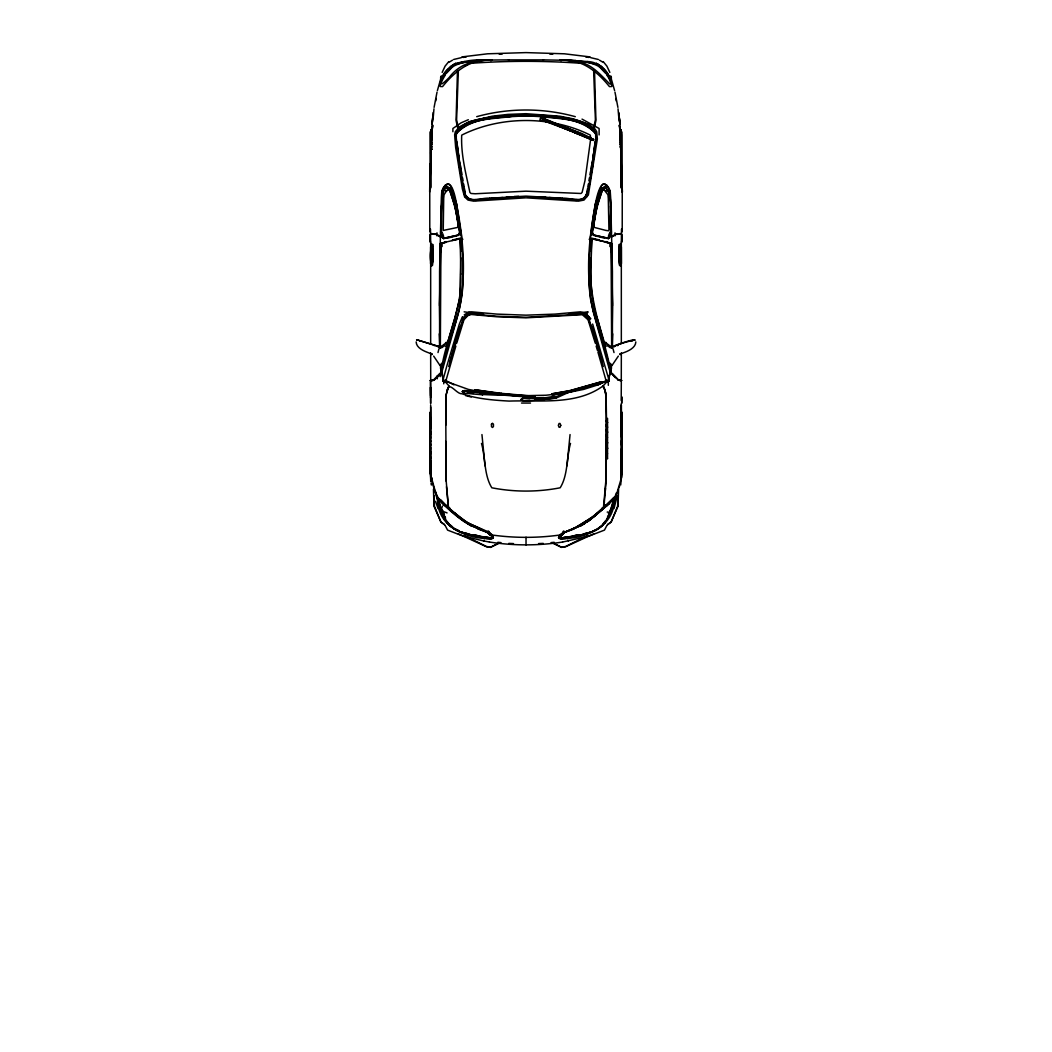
<?xml version="1.0" encoding="UTF-8"?>
<svg xmlns="http://www.w3.org/2000/svg" width="1052" height="1052" viewBox="0 0 1052 1052"><rect width="100%" height="100%" fill="white"/><g stroke="black" fill="none" stroke-linecap="round" stroke-linejoin="round"><path stroke-width="1.5" d="M430.662 403.731L430.544 380.969L433.753 379.733L439.815 373.421M430.741 481.698L430.399 472.138L430.781 478.436M430.623 403.087L430.531 387.215L430.597 397.814M437.303 378.773L437.303 375.748M615.025 235.858L615.025 232.821M621.337 343.57L621.324 243.472M621.324 380.009L621.206 400.431M621.337 352.867L621.285 379.588M431.373 263L431.412 252.717M444.457 380.955L448.941 385.834L446.245 394.066L445.759 415.619L446.219 481.277L448.507 508.432M589.12 239.264L593.039 238.935L611.606 243.367L612.54 305.632L611.896 348.265M430.215 380.416C433.779 381.968 441.735 373.605 441.288 371.264L440.867 364.308M445.759 441.327L446.232 481.29M621.508 229.086L621.337 243.038M439.868 304.028L440.275 256.464M622.219 231.808L622.258 186.809M621.706 402.863L621.745 397.367M635.829 341.913C635.605 349.33 624.086 352.63 619.865 353.959M429.887 187.006L431.833 132.236M430.702 423.233L430.768 417.552M430.662 405.099L430.794 426.389M440.249 257.793L439.71 304.002M440.486 365.754L440.617 368.726L442.037 363.098M445.746 425.232L446.219 394.868L447.876 388.162M621.679 403.521L621.758 396.683M440.104 348.265L439.552 305.632L440.393 243.367L459.106 238.988L462.88 239.264M440.315 252.927L440.407 246.444L442.077 246.562L442.077 243.367L440.393 243.367M460.697 274.033C463.222 308.105 445.285 338.915 441.025 371.882L443.536 379.706M460.894 274.033L460.132 239.606L458.961 238.935L451.952 240.487M429.663 192.016L429.742 186.796L429.781 231.808M430.439 163.27L430.044 188.624M440.341 251.678L440.446 245.313M611.87 347.199L612.08 333.26M439.552 305.632L440.656 243.393L445.956 242.052M595.682 137.181L595.734 134.183L593.88 129.883L595.932 120.572L594.538 71.049M606.123 460.368L606.241 441.327M441.196 233.478C442.682 219 439.46 203.378 444.338 189.465L446.258 191.306L448.691 189.505L449.52 189.965C453.57 202.037 457.725 214.608 458.093 227.324L443.234 230.441L443.707 198.355L444.062 194.765L446.258 191.306M440.933 246.234L440.354 346.029L444.641 346.029M442.366 237.765L440.683 232.36L441.472 205.968M441.893 508.734L445.246 518.044M430.794 460.342L430.781 476.293M611.962 347.147L612.33 333.786M612.422 348.422L612.422 271.363L610.647 197.474L610.199 190.899L609.082 188.558L606.636 184.994L603.506 184.324M430.676 153.342L431.846 132.67M430.794 447.521L430.544 451.15A41.12 2.485 -87.2 0 1 430.229 454.188L430.215 457.133A9.731 6.877 0 0 0 430.807 458.922M618.589 489.127L618.05 506.222L611.028 522.16L607.398 524.895M621.206 426.389L621.061 403.955M490.942 60.819L490.968 60.043L508.787 59.872M617.958 495.676L617.616 506.236L611.225 521.937L607.451 524.567M618.05 492.665L618.155 489.64M621.219 476.293L621.206 460.342M612.146 348.265L612.645 333.773M621.758 424.679L621.219 432.319M590.672 251.257L591.263 240.882M440.88 232.453L441.301 221.183M430.794 440.065L430.544 441.577A41.12 3.195 89.6 0 1 430.229 441.906L430.807 441.919M445.956 237.818L442.498 237.713L440.946 232.36L441.945 197.526L442.839 191.674L445.18 188.387L447.823 187.217L451.19 192.569L455.095 205.942L459.882 232.36L458.554 234.977L443.142 238.436M591.224 250.192L591.671 239.659L592.894 238.988L611.606 243.367M591.868 239.606C591.132 266.498 588.384 294.547 597.799 320.347M606.82 525.632L604.453 530.116L588.949 536.086L562.596 542.043M621.627 470.27L621.259 478.436M432.306 260.541L432.451 246.01L431.609 243.499L430.623 247.128L430.57 263.368L431.359 266.064L432.411 261.212M430.794 452.281L430.741 453.228M440.683 232.36L440.972 227.114M458.356 70.445L456.607 119.862L458.685 129.396C476.78 115.825 501.041 115.759 522.726 114.918M501.409 394.487L501.475 393.369L475.004 389.792L475.031 390.976L501.423 394.987L535.244 397.63L535.205 396.328L501.475 393.369L501.423 394.987L496.754 393.869M442.642 196.855L443.037 190.359M481.777 394.368L501.699 394.816L481.777 394.368L481.842 393.185L501.738 393.685L498.687 393.553M603.453 508.3L605.794 481.211L606.241 415.566L605.781 394.868L604.992 390.2L602.941 386.031C576.417 405.414 540.057 399.97 509.155 401.088C493.257 400.194 477.135 398.932 461.973 393.764C457.291 394.263 451.453 384.585 448.323 387.149M432.214 261.974L432.227 248.351L431.675 264.696L432.017 264.013M441.866 197.447L442.313 190.806L443.418 188.44M437.882 498.175L438.342 497.254M566.989 465.865L570.053 434.568M605.018 494.703L605.465 488.273M457.462 71.049L456.068 120.572L458.12 129.883L456.266 134.183L456.318 137.181M621.219 436.725L621.39 434.686A41.12 2.485 -87.2 0 1 621.706 431.649L621.719 428.703A9.731 6.877 0 0 0 621.127 426.915M433.319 116.391L433.963 108.856M591.711 234.872L592.355 229.638M430.649 454.411L430.215 462.025A9.731 9.731 0 0 0 430.807 464.55M604.229 503.5L604.348 502.054M431.583 130.566L433.161 112.511M615.42 377.629L609.752 371.606L610.712 371.264L611.133 364.308M608.635 187.756C596.313 168.333 591.895 232.334 590.409 236.831C589.646 257.359 587.673 278.044 590.422 298.505C595.3 323.516 605.781 347.121 610.489 372.25L608.464 379.706L610.186 371.856L618.274 380.009L621.048 380.587M432.109 124.228L433.029 114.707L432.148 123.728M610.975 364.268L610.699 369.16M610.213 371.527L610.883 365.031M432.03 263.723C434.568 236.963 427.401 251.796 431.741 265.551L432.964 261.198L432.977 250.481L431.281 245.918L430.991 264.683L431.938 262.698M610.712 371.264L611.37 364.939M442.971 346.608L441.998 347.633M594.998 142.914L589.514 184.85M529.735 397.893L523.37 398.011L521.095 399.497L523.331 400.825L544.055 399.839L544.068 397.603L532.93 397.827M544.055 399.839L534.521 400.036M595.879 135.813L596.208 133.17M577.548 526.329L592.815 516.782L614.236 497.596L610.831 511.693M620.562 264.21L620.207 265.919M432.214 129.435L432.78 125.241M416.171 341.913C416.303 349.343 427.993 352.42 431.899 354.024M595.3 141.297L589.291 184.521M432.28 128.686L432.714 125.701M617.327 495.479L614.013 508.576M592.763 226.824L595.406 210.9M434.095 107.37L437.027 92.129M603.822 508.208L606.097 481.066L606.583 425.008L606.083 393.856L603.401 385.611L607.872 380.745M589.948 174.711L590.435 171.713M590.922 168.701L591.421 165.703M618.918 244.537L619.431 265.262M621.219 444.759L621.39 444.26A41.12 3.195 89.6 0 1 621.706 443.931L621.127 443.905M438.921 348.909L438 352.565M587.818 187.032L588.357 183.942M588.896 180.852L589.436 177.762M482.579 394.802L483.065 392.593L464.603 390.476L462.222 391.646L463.998 393.172L482.579 394.802L483.065 392.593M570.513 443.405C566.423 457.844 568.093 475.004 560.19 487.786C537.756 492.165 514.244 492.165 491.81 487.786C483.907 475.004 485.577 457.844 481.487 443.405M432.569 265.262L433.082 244.537M435.646 101.124L436.146 98.454M440.656 348.12L446.18 342.452L448.007 342.452M430.741 451.624L430.544 453.044A41.12 2.038 -86.5 0 0 430.229 455.621A9.731 6.877 0 0 0 430.807 457.515M564.793 60.174C583.755 60.332 598.154 72.601 609.45 86.606L611.817 86.501C611.843 74.113 600.232 61.7 587.542 61.555M621.219 434.121L621.39 432.793A41.12 2.038 -86.5 0 0 621.706 430.215A9.731 6.877 0 0 0 621.127 428.322M614.144 497.767L609.634 513.205L607.372 517.374M613.987 499.779L614.105 497.202L608.28 503.316M586.674 192.937L587.555 188.584M544.331 119.823C543.779 111.262 535.652 123.294 543.831 120.559M595.603 203.72C588.555 238.554 585.451 275.243 592.868 310.143M441.853 372.158L459.132 310.55M459.132 310.143C466.549 275.243 463.445 238.554 456.397 203.72M441.511 372.25C446.206 344.359 459.816 318.598 462.459 290.365C463.761 270.837 462.249 251.257 461.21 231.756C458.567 228.284 456.173 169.201 443.365 187.756M595.379 204.22L601.087 186.428L602.954 184.047L604.716 183.995L607.425 186.375M621.614 241.96L622.179 236.003L621.298 233.531L615.828 234.083L611.409 236.687M621.614 242.394L622.179 236.411L621.311 233.991L615.841 234.425L611.422 237.055M437.395 90.577L441.183 77.217M442.156 507.261L442.484 506.025M446.929 344.911L454.056 320.4M453.622 348.922L459.987 326.396M455.845 346.095L445.653 381.652L444.404 381.942L442.695 381.048L446.955 365.57L459.356 324.042L462.367 316.823M451.795 510.575L437.671 497.596C436.041 527.315 467.982 539.781 492.691 538.532L493.362 537.546L489.298 532.351L466.93 522.502L445.798 505.92L438.145 498.083C440.827 512.087 446.258 528.406 461.815 532.18C471.809 534.889 482.289 538.4 492.691 537.953L489.824 532.746M612.33 505.407L609.858 512.008M597.089 203.523L601.994 188.058L605.584 186.783L604.256 190.044L607.938 194.765L608.293 198.355L608.937 229.915L608.437 230.782L605.755 230.388L593.907 227.324C594.275 214.608 598.43 202.037 602.48 189.965L604.256 190.044M442.945 345.266L443.812 344.477M611.054 232.36L608.713 238.37L593.446 234.977L592.118 232.36L596.905 205.942L600.81 192.569L602.704 188.387L604.177 187.217L605.965 187.506C615.039 199.88 608.043 217.974 611.054 232.36L609.634 232.36M618.944 487.931L619.602 485.998M448.691 366.556L453.346 350.737M461.604 324.003L449.914 362.532M451.637 355.589L462.854 319.782L467.338 315.113L471.257 313.93L496.807 316.231L526 317.283L582.663 314.14L586.543 316.547L589.146 319.782L600.363 355.589M456.713 343.189L463.932 319.795L467.903 315.6L471.257 314.482L496.833 316.784L526 317.835L582.348 314.706L588.068 319.795L595.287 343.189M588.555 188.9L586.7 195.014L582.413 199.328M613.96 502.961L621.574 477.319L621.601 472.138L620.812 472.032M449.73 362.414L460.04 328.763M608.385 236.411L609.226 233.715M609.634 237.765L611.317 232.36L610.528 205.968M454.201 320.347L459.658 298.663L460.802 257.766M448.547 508.3L446.456 486.747M462.104 319.65L462.946 317.046M614.933 497.07L616.235 493.086M620.693 485.011L621.64 475.267L621.403 405.178M447.324 346.029L448.796 341.571M611.488 508.471L607.859 517.163M574.458 132.565L593.236 140.416L593.473 139.443L581.532 133.446L553.799 122.926L553.378 123.912L553.799 122.926L579.363 132.868M612.764 503.869L613.092 502.974M608.608 514.218L610.16 510.167M571.078 131.066L553.773 124.018L542.109 120.48L542.977 120.48L543.779 118.429L577.614 132.407L576.917 133.446L577.614 132.407M593.236 140.416L593.473 139.443M487.681 60.148C470.915 58.557 440.209 62.055 440.183 86.501L442.55 86.606C453.846 72.601 468.245 60.332 487.207 60.174M447.008 390.2L449.059 386.031M602.835 188.334L597.102 205.89L592.421 232.36L593.591 235.03L608.858 238.436M432.135 353.959L431.793 354.695M462.209 322.701L464.011 318.769M442.169 72.404L445.101 66.118L448.757 61.66M558.993 537.348L560.729 534.981M608.214 238.896L609.516 236.187M585.556 196.066L586.385 194.396M610.292 513.205L604.834 523.212M462.551 320.005L464.234 316.757M492.139 537.44L491.863 537.953C475.767 536.52 454.464 534.561 445.062 519.438M445.298 74.994C437.711 87.553 441.301 85.475 449.191 77.467C456.068 68.327 465.865 62.594 477.2 61.424L465.405 62.107L455.753 64.317M610.384 78.887L611.462 78.019L610.975 76.599M605.847 520.701L604.256 523.199M606.833 519.438C597.431 534.561 576.128 536.52 560.045 537.953L559.756 537.44M457.265 132.552C470.06 117.732 493.638 119.297 511.417 116.43M445.772 71.746C445.903 74.35 440.104 80.899 441.288 75.876M586.174 314.837L587.858 312.102M430.715 379.588L430.662 352.867M431.991 128.476L431.241 129.672L432.135 128.581M431.241 129.843L432.135 128.739M431.991 128.883L431.241 130.093L432.135 128.988M563.044 532.391L563.911 531.076L563.149 531.352M431.991 129.409L431.241 130.777L432.135 129.685M607.832 504.381L614.092 497.609M559.125 536.757L559.953 535.757M431.241 131.316L431.991 130.093M431.991 130.987L431.241 132.118L432.135 131.079M612.067 365.399L618.326 356.115M604.308 522.344L605.071 521.253M560.571 534.863L558.546 537.546L559.204 538.532C583.913 539.781 615.867 527.315 614.236 497.596M431.241 133.183L431.991 132.118M611.08 501.199L606.61 506.104M431.991 133.328L431.241 134.406L432.135 133.407M431.991 134.88L431.241 135.892L432.135 134.958M493.362 537.546L491.56 538.585L487.536 538.164M446.009 73.732L453.123 66.25M444.575 186.375L447.284 183.995L448.994 184.113L450.913 186.428L456.621 204.22M561.886 534.561C554.43 539.992 565.424 539.255 569.671 537.335M603.059 523.83L603.677 523.068M611.514 500.87L612.922 499.148M431.991 136.392L431.241 137.365L432.135 136.471M431.241 130.593L432.135 129.501M560.821 536.257L564.74 532.351L573.919 529.011M455.555 63.37C448.468 67.144 442.353 74.561 440.841 82.516C446.995 62.042 466.72 61.332 484.525 60.266M432.135 138.391L431.241 139.232L431.991 138.312M431.241 139.232L431.991 138.364M558.743 537.809L563.491 532.693L580.494 525.645L590.843 519.201L614.513 498.635L613.447 498.766M561.597 533.469C578.981 527.118 594.682 516.558 608.266 503.711M609.437 503.369L588.726 521.042M608.266 504.579L613.25 498.648L614.131 499.029M465.063 315.916L466.707 314.232M431.241 140.955L431.991 140.1M446.18 342.452L446.048 346.397L447.942 346.568M612.632 499.398L614.223 498.083C611.541 512.087 606.097 528.406 590.553 532.18C580.546 534.889 570.079 538.4 559.677 537.953L564.201 532.378L576.286 527.433L590.816 518.978L614.092 498.464M593.183 517.439L606.623 505.959M463.104 536.086L483.591 540.925L484.315 540.228M605.742 191.306L607.662 189.465C612.54 203.378 609.318 219 610.804 233.478M431.991 142.336L431.241 143.125L432.135 142.467M443.471 511.285L443.155 513.047A4.195 1.368 27.4 0 0 444.365 514.389M492.638 537.611L492.809 536.599L490.456 534.061L491.757 534.324M607.188 238.436L607.964 237.765M431.991 144.348L431.241 145.071L432.135 144.492M600.429 527.065L602.954 525.079M474.465 526.329C461.618 520.109 448.533 508.221 437.921 497.609M610.489 372.25L610.975 371.882C603.638 334.023 586.766 297.374 591.198 257.766M601.941 508.379L605.676 505.552M601.915 509.668L587.503 521.766M464.208 314.864L468.982 312.05L471.533 311.826L496.991 314.114L526 315.166L555.009 314.114L580.467 311.826L585.53 313.167L590.843 318.717M431.991 146.872L431.241 147.425L431.991 146.938M431.241 143.059L432.135 142.401M592.644 324.042L609.305 381.048L607.596 381.942L606.346 381.652L597.917 352.025M540.491 117.587L542.161 116.904L544.331 118.324M465.444 65.737L466.97 64.751M583.623 522.778L586.266 521.108M431.241 144.966L432.135 144.4M450.361 66.644L455.569 63.409L464.458 61.555M634.987 340.269C637.144 337.324 605.544 348.383 614.973 346.292M565.055 531.589L561.873 534.732C538.177 538.216 513.823 538.216 490.127 534.732L486.984 531.589M563.122 532.93L575.668 527.788M587.529 521.582L581.151 525.553L569.96 530.287M466.523 314.877L470.099 312.72L483.539 314.127M449.151 62.173L452.544 60.135M431.991 149.042L431.241 149.608L432.135 149.082M441.301 369.16L441.025 364.268M580.822 525.816L584.873 523.528M581.177 525.382L582.269 524.777M521.095 399.497L523.344 398.274L544.029 397.866M567.199 392.672L583.571 389.424L598.075 384.835L607.043 380.061M587.069 535.928L565.555 546.527L561.439 547.119L552.879 543.2M593.762 533.851L565.555 546.751L561.439 547.395L552.971 542.911M569.934 391.791L555.943 398.156L543.516 399.484L543.332 398.024L555.495 396.985L569.5 391.186L569.947 391.949L569.5 391.186M598.075 384.835L606.912 381.034M468.324 119.731L461.144 122.808L452.886 128.489L452.886 131.71M592.789 531.181L595.813 529.932M634.487 340.243C632.462 340.059 615.052 344.885 613.895 346.818M499.069 542.911L490.6 547.395L486.497 546.751L458.291 533.851M499.161 543.2L490.6 547.119L486.497 546.527L464.984 535.928M441.025 76.599L440.538 78.019L441.616 78.887M587.082 533.259L590.777 531.957M583.163 534.153L587.45 532.707M631.358 341.321L632.068 341.085M446.18 187.558L447.955 187.282M617.3 345.635L618.116 345.398M476.701 116.667C508.734 107.791 543.266 107.791 575.299 116.667M577.18 534.916L569.724 537.099L563.688 537.572M552.024 393.816L569.921 390.581L601.665 381.666L602.033 382.915L601.691 381.731L569.987 390.805L552.024 393.816L552.392 395.052L570.223 392.015L602.046 382.967L566.936 392.37M462.222 391.646L464.405 391.055L482.868 393.185M445.193 241.828L446.219 241.552M458.725 235.293L447.797 238.094M443.405 243.025L446.061 242.341M578.653 535.507L581.217 534.876M452.557 239.987L460.539 238.094M621.785 380.443L618.287 379.746L612.185 373.421M453.675 59.464L461.328 57.663M574.195 536.323L580.217 534.981M445.732 237.87L458.409 235.03L459.579 232.36L454.898 205.89L449.165 188.334M606.346 381.652L609.305 381.048M560.295 534.324L561.597 534.061L559.006 537.191L560.65 537.966M584.504 198.71L576.154 200.38L573.143 199.985M569.658 536.625L577.298 535.087M573.432 536.612L577.377 535.823M552.392 395.052L563.701 392.975M568.356 537.519L570.868 537.085M461.802 56.926L487.602 53.797L526 52.6L564.398 53.797L590.198 56.926M563.543 537.533L566.607 537.072M580.533 312.865L587.858 311.826M564.372 538.164L560.348 538.585L558.546 537.546M462.946 57.439L466.167 56.979M478.857 199.985L475.846 200.38L467.496 198.71M481.869 199.591L502.212 197.684M565.713 392.961L546.014 395.236L519.846 395.789M555.943 398.011L543.516 399.484M551.064 542.608L554.194 542.293M470.428 63.33C507.366 60.674 544.634 60.674 581.572 63.33M487.944 198.749L480.383 199.367M490.929 198.473L502.895 197.552M477.043 60.503L473.9 60.963L491.205 60.03L476.622 60.503M568.461 314.127L581.901 312.72L589.054 317.046L589.896 319.65M489.837 198.21C482.289 197.395 471.506 203.128 465.773 195.909C461.039 180.116 459.948 163.218 456.989 146.978C446.14 111.223 507.537 118.758 526 114.786C544.463 118.758 605.86 111.223 595.011 146.978C591.027 163.415 592.381 182.206 584.965 197.421C578.35 202.063 569.527 197.644 562.163 198.21M543.332 397.866L555.482 396.828M489.706 198.21L526 196.132L562.294 198.21M562.596 542.03C538.427 545.804 513.626 545.804 489.456 542.03M475.754 199.656L471.125 199.946L464.905 196.461L459.329 166.084L455.832 134.038C472.94 115.496 502.738 117.732 526 115.72C549.262 117.732 579.06 115.496 596.168 134.038L592.67 166.084L587.095 196.461L580.875 199.946L576.246 199.656M505.907 197.395L524.422 196.737L507.051 197.368M499.227 54.191L502.212 54.047M581.401 199.88L527.578 196.737L544.949 197.368M529.735 400.26L523.357 400.562L521.319 399.234M516.282 116.246L534.1 116.18M530.497 403.047L521.503 403.047M538.558 543.582L543.253 543.397M489.837 60.082L492.178 60.003M524.422 196.737L471.967 199.946M514.244 196.461L518.649 196.343M508.497 59.885L543.503 59.885M604.045 187.282L605.82 187.558M440.946 232.36L442.366 232.36M603.993 342.452L605.82 342.452L611.343 348.12M607.359 346.029L611.646 346.029L611.067 246.234M604.058 346.568L605.952 346.397L605.82 342.452M440.841 347.213L442.563 347.213M609.437 347.213L611.159 347.213M621.127 441.919L621.732 441.906A41.12 3.195 -89.6 0 1 621.39 441.577L621.219 441.077M430.807 443.905L430.176 443.905A41.12 3.195 -89.6 0 1 430.544 444.26L430.794 445.772M603.546 504.986L605.137 504.986M543.213 59.872L575.378 60.503M527.578 196.737L546.093 197.395M564.319 60.148L587.634 61.542M559.822 60.003L562.163 60.082M560.795 60.03L578.1 60.963L574.957 60.503M529.274 114.918C550.959 115.759 575.22 115.825 593.315 129.396L595.393 119.862L593.644 70.445M602.941 386.031L605.018 390.16L605.794 394.737M540.583 116.43C558.362 119.297 581.94 117.732 594.735 132.552M508.8 543.397L513.494 543.582M516.769 395.67L495.387 394.013M481.895 392.869L495.637 393.435M549.788 54.047L552.773 54.191M549.105 197.552L561.071 198.473M571.617 199.367L564.056 198.749M549.788 197.684L570.131 199.591M448.494 184.324L445.364 184.994L442.918 188.558L441.801 190.899L441.353 197.474L439.578 271.363L439.578 348.422M535.218 396.446L501.488 393.856L475.004 389.792M489.864 537.69L482.316 537.099L474.873 534.916M467.285 392.869L473.492 393.409M479.686 393.948L482.776 394.224M506.236 394.921L515.914 395.789M519.136 396.078L535.244 397.63M497.859 542.293L500.976 542.608M567.475 60.266C585.28 61.332 605.005 62.042 611.159 82.516C609.687 74.534 603.467 67.249 596.445 63.37M430.899 380.548L430.215 380.443M489.325 393.317L468.429 389.424L445.088 381.034M475.031 390.976L488.996 392.843M585.832 56.979L589.054 57.439M464.142 311.826L471.467 312.865M485.406 537.072L488.47 537.533M482.368 537.335C486.603 539.308 497.622 539.939 490.153 534.561M438.105 346.818L438.921 346.634L416.579 339.691L439.078 346.529L437.027 346.292M481.04 537.085L483.539 537.519M483.591 540.925L489.456 542.043M474.531 535.823L478.476 536.612M474.715 535.087L482.355 536.625M442.695 381.048L445.653 381.652M470.31 534.64L477.845 536.323M596.247 64.317L586.595 62.107L574.8 61.424C588.896 62.055 598.312 72.259 607.556 81.727C613.763 88.999 609.45 77.979 606.702 74.994M590.672 57.663L598.325 59.464M591.461 238.094L599.443 239.987M604.203 238.094L593.275 235.293M465.602 395.605L471.243 396.998M470.691 534.876L473.255 535.507M570.171 60.884L572.669 61.516M605.939 242.341L608.595 243.025M605.781 241.552L606.807 241.828M466.352 533.693L469.416 534.561M460.132 239.606L460.776 250.192M433.884 345.398L434.7 345.635M542.977 120.48L577.219 133.446M419.932 341.085L420.642 341.321M619.141 380.298L617.892 379.825M619.602 380.548L621.548 380.39M464.589 532.707L468.876 534.153M461.131 531.957L464.813 533.259M488.864 531.352L488.102 531.076L488.97 532.391M610.712 75.876C611.896 80.899 606.097 74.35 606.228 71.746M461.618 535.521L447.587 530.116L445.233 525.632M553.444 123.86L593.131 140.324M417.512 340.243L417.013 340.269M477.976 529.011L487.168 532.351L489.982 534.968M542.911 118.429L571.473 130.04M559.953 537.69L559.204 537.296M476.372 527.788L488.878 532.93M482.04 530.287L470.849 525.553L464.511 521.582M459.106 531.181L452.741 528.051M447.074 512.929L445.877 512.429A4.195 1.368 27.4 0 0 443.931 512.035M582.019 119.113L599.114 128.489L599.114 134.932M452.689 527.723L459.027 530.655M580.809 133.446L593.552 139.521M445.022 380.061L453.925 384.835M469.587 199.328L465.3 195.014L463.445 188.9M469.771 524.777L470.862 525.382M620.706 147.504L619.944 146.872M471.072 525.816C458.79 518.794 447.679 509.444 438.447 498.766L437.382 498.635L461.065 519.201L471.401 525.645L488.417 532.693L493.151 537.809M599.456 60.135L602.849 62.173M596.431 63.409L601.639 66.644M620.706 144.966L619.799 144.492M439.105 499.016L437.934 498.319L438.04 499.634M609.029 346.608L610.002 347.633M440.591 236.687L436.172 234.083L430.702 233.531L429.821 236.003L430.399 241.999M464.497 521.766L450.085 509.668M440.578 237.055L436.159 234.425L430.689 233.991L429.821 236.411L430.399 242.447M444.588 524.567L440.827 521.937L434.437 506.236L434.095 495.676M598.877 66.25L605.991 73.732M444.654 524.895L441.025 522.16L433.989 506.222L433.463 489.127M446.364 505.552L450.098 508.379M445.417 505.959L458.856 517.439M451.479 527.065C442.576 520.267 439.118 508.287 437.671 497.596M449.822 524.646L452.689 526.934M444.036 237.765L444.812 238.436M619.799 138.391L620.706 139.232L619.944 138.312M454.49 512.85C464.484 525.408 482.592 526.184 493.033 537.375M443.76 504.434L445.719 506.314M451.702 526.815L446.995 522.068M462.604 391.107L464.195 392.593M567.738 540.228L568.448 540.925M619.944 134.88L620.706 135.853M439.71 499.621L438.237 498.687L439.486 504.171M619.944 140.1L620.706 140.955M620.706 134.34L619.944 133.328M443.76 503.316L440.959 500.081M441.616 502.106L444.062 504.802M606.044 420.642L607.53 422.523L606.044 420.787M606.044 421.01L607.53 422.654M619.944 130.159L620.706 131.316L619.944 130.093M619.799 129.501L620.706 130.593M619.799 129.685L620.706 130.777L619.22 125.241M603.243 61.66L606.899 66.118L609.831 72.404M448.954 523.83L446.942 521.253M491.139 534.587L493.033 536.941M606.044 425.087L607.53 427.112M606.044 425.429L607.53 427.27L606.044 425.245M439.394 499.253L441.261 501.567M433.674 356.115L439.933 365.399M606.044 429.966L607.53 431.964M607.53 432.267L606.044 430.11L607.53 432.188M606.044 456.41L607.53 458.567L607.53 418.315M606.044 456.713L607.53 458.751M440.959 501.199L441.919 502.475M606.044 435.173L607.53 437.527L606.044 435.344M606.044 451.295L607.53 453.701M606.044 440.564L607.53 442.734M606.044 445.982L607.53 448.165M607.53 448.31L606.044 446.153L607.53 448.389M443.747 503.711L444.181 504.381M444.641 517.374L442.379 513.205L437.895 497.767M444.917 516.913L445.653 518.215M445.522 519.517L442.839 514.809L438.855 502.869M442.839 513.705L444.181 516.085M443.037 513.573L444.286 515.809M587.766 316.757L589.449 320.005M619.983 264.013L620.325 264.696L619.773 248.351L619.786 261.974M442.484 236.187L443.786 238.896M608.582 188.44L609.687 190.806L610.134 197.447M442.182 512.008L439.723 505.407M586.779 316.152L589.791 322.701M447.744 190.044L446.416 186.783L450.006 188.058L454.911 203.523M438.671 503.974L430.768 477.542L430.702 470.481M608.188 344.477L609.055 345.266M614 352.565L613.079 348.909M435.554 501.331L438.026 508.576M603.204 341.571L604.676 346.029M431.359 485.011L431.044 483.341M435.357 491.376L437.093 496.662M610.817 77.217L614.605 90.577M602.086 362.532L590.396 324.003M435.659 491.981L436.961 495.965M431.793 265.919L431.438 264.21M597.944 320.4L605.071 344.911M592.868 310.55L610.147 372.158M431.938 478.673L431.649 477.555M591.96 328.763L602.27 362.414M442.774 233.715L443.615 236.411M569.921 390.581L570.171 391.778M592.013 326.396L598.378 348.922M596.155 346.095L597.457 350.461M598.654 350.737L603.309 366.556M430.662 243.038L430.492 229.086M430.676 243.472L430.662 343.57M434.923 490.061L431.294 477.108M609.963 363.098L611.383 368.726L611.514 365.754M430.741 434.213L430.544 432.793A41.12 2.038 86.5 0 1 430.229 430.215L430.215 428.703A9.731 6.877 0 0 1 430.807 426.915M614.973 92.129L617.905 107.37M464.445 188.584L465.326 192.937M456.594 210.9L459.237 226.824M621.219 451.702L621.39 453.044A41.12 2.038 86.5 0 1 621.706 455.621L621.719 457.133A9.731 6.877 0 0 1 621.127 458.922M615.854 98.454L616.354 101.124M620.062 262.698L620.627 264.696L621.259 251.638L620.088 248.351L619.97 263.723M620.101 354.024L620.22 354.708M462.564 177.762L463.104 180.852M463.643 183.942L464.182 187.032M462.709 184.521L456.7 141.297M460.579 165.703L461.078 168.701M461.565 171.713L462.052 174.711M462.485 184.85L457.002 142.914M459.645 229.638L460.289 234.872M619.286 125.701L619.72 128.686M455.792 133.17L456.121 135.813M481.947 434.568L485.011 465.865M440.63 364.939L441.288 371.264M619.589 261.212L620.641 266.064L621.43 263.368L621.377 247.128L620.391 243.499L619.549 246.01L619.694 260.541M442.747 377.839L442.156 372.079L434.068 380.232L430.544 380.969L430.597 395.697M441.117 365.031L441.787 371.527M618.931 114.326L619.852 123.728M618.839 112.511L620.417 130.566M619.865 123.886L619.049 115.352L619.891 124.228M618.037 108.856L618.681 116.377M447.652 502.054L447.771 503.5M430.676 431.728L430.215 423.811A9.731 9.731 0 0 1 430.807 421.287M620.167 132.236L621.956 188.624M621.219 453.504L621.719 462.025A9.731 9.731 0 0 1 621.127 464.55M460.737 240.882L461.328 251.257M621.219 449.112L621.39 451.15A41.12 2.485 87.2 0 0 621.706 454.188L621.719 455.726A9.731 6.877 0 0 1 621.127 457.515M430.741 432.609L430.794 433.555M608.963 190.359L609.358 196.855M620.154 132.67L622.113 187.006M621.758 424.627L621.719 423.811A9.731 9.731 0 0 0 621.127 421.287M611.028 227.114L611.317 232.36M610.699 221.183L611.12 232.453M439.355 333.773L439.854 348.265M561.032 60.043L561.058 60.819M535.205 396.328L535.244 397.524M430.794 438.303L430.544 434.686A41.12 2.485 87.2 0 0 430.229 431.649L430.215 430.11A9.731 6.877 0 0 1 430.807 428.322M439.67 333.786L440.038 347.147M622.337 192.016L622.205 186.414L622.324 192.292M612.448 305.632L611.343 243.393L609.923 243.367L609.923 246.562L611.593 246.444L611.685 252.927M611.554 245.313L611.659 251.678M611.725 256.464L612.132 304.028M439.92 333.26L440.13 347.199M611.751 257.793L612.29 304.002M501.686 393.987L501.699 394.816M621.574 417.328L621.627 423.009M620.588 252.717L620.627 263M436.974 232.821L436.974 235.858M622.087 412.45L622.087 473.387M621.732 131.921L621.732 187.729M621.85 412.2L621.85 473.637M621.482 131.671L621.601 188.426M621.364 134.472L621.364 188.203M621.232 132.421L621.232 187.322M621.219 412.818L621.219 473.019M608.319 380.863L608.319 385.321M526.026 537.204L526.026 544.949M443.747 380.863L443.747 383.835M440.183 373.368L440.183 376.655M430.702 132.421L430.702 187.322M430.702 406.966L430.715 473.019M430.452 131.671L430.584 188.203M430.334 131.763L430.334 188.426M429.847 412.45L429.847 473.387M608.858 513.047A4.195 1.368 -27.4 0 1 608.398 513.692M607.214 512.127A4.195 1.368 -27.4 0 1 608.082 512.035M543.713 119.56A1.683 1.67 0 0 0 543.345 117.732L540.965 117.732A1.683 1.67 0 0 0 540.965 120.086A1.683 1.67 0 0 0 543.345 120.086M454.635 134.866L455.661 147.517L462.367 188.913L464.629 196.948L467.995 200.064L473.597 201.156L526 197.815L578.403 201.156L584.005 200.064L588.384 194.896L597.365 138.877L596.708 131.75L595.208 129.199L588.949 124.425L572.801 118.758L559.822 116.207L526 113.695L507.906 114.392L492.178 116.207L469.363 121.624L459.316 126.871L455.292 131.75L454.635 134.866M621.048 251.06L621.009 264.683L620.259 265.551C617.274 262.277 619.983 235.806 621.048 251.06M590.724 138.469L584.951 180.799L582.098 192.437L581.02 193.476L526 191.175L475.162 193.765L470.98 193.476L469.902 192.437C465.944 173.698 460.789 154.381 461.71 135.129C500.476 115.641 551.524 115.641 590.29 135.129L590.724 138.469M491.468 424.127L491.468 426.612L492.454 427.467L493.441 426.573L493.441 424.153L492.454 423.259L491.468 424.127M560.769 425.363L560.006 427.27L559.072 427.257L558.323 425.389L559.072 423.483L560.006 423.456L560.769 425.363M620.706 143.125L619.799 142.401L620.706 143.125M620.706 137.365L619.799 136.471L620.706 137.365M620.706 133.223L619.799 132.197L620.706 133.223M620.706 132.118L619.799 131.079L620.706 132.118M620.706 130.093L619.944 128.883L620.706 130.093M620.706 129.896L619.799 128.739L620.706 129.896M620.706 129.672L619.799 128.581L620.706 129.672M607.53 442.918L606.044 440.762L607.53 442.945M430.202 473.545L430.202 412.279L430.097 473.637"/></g></svg>
